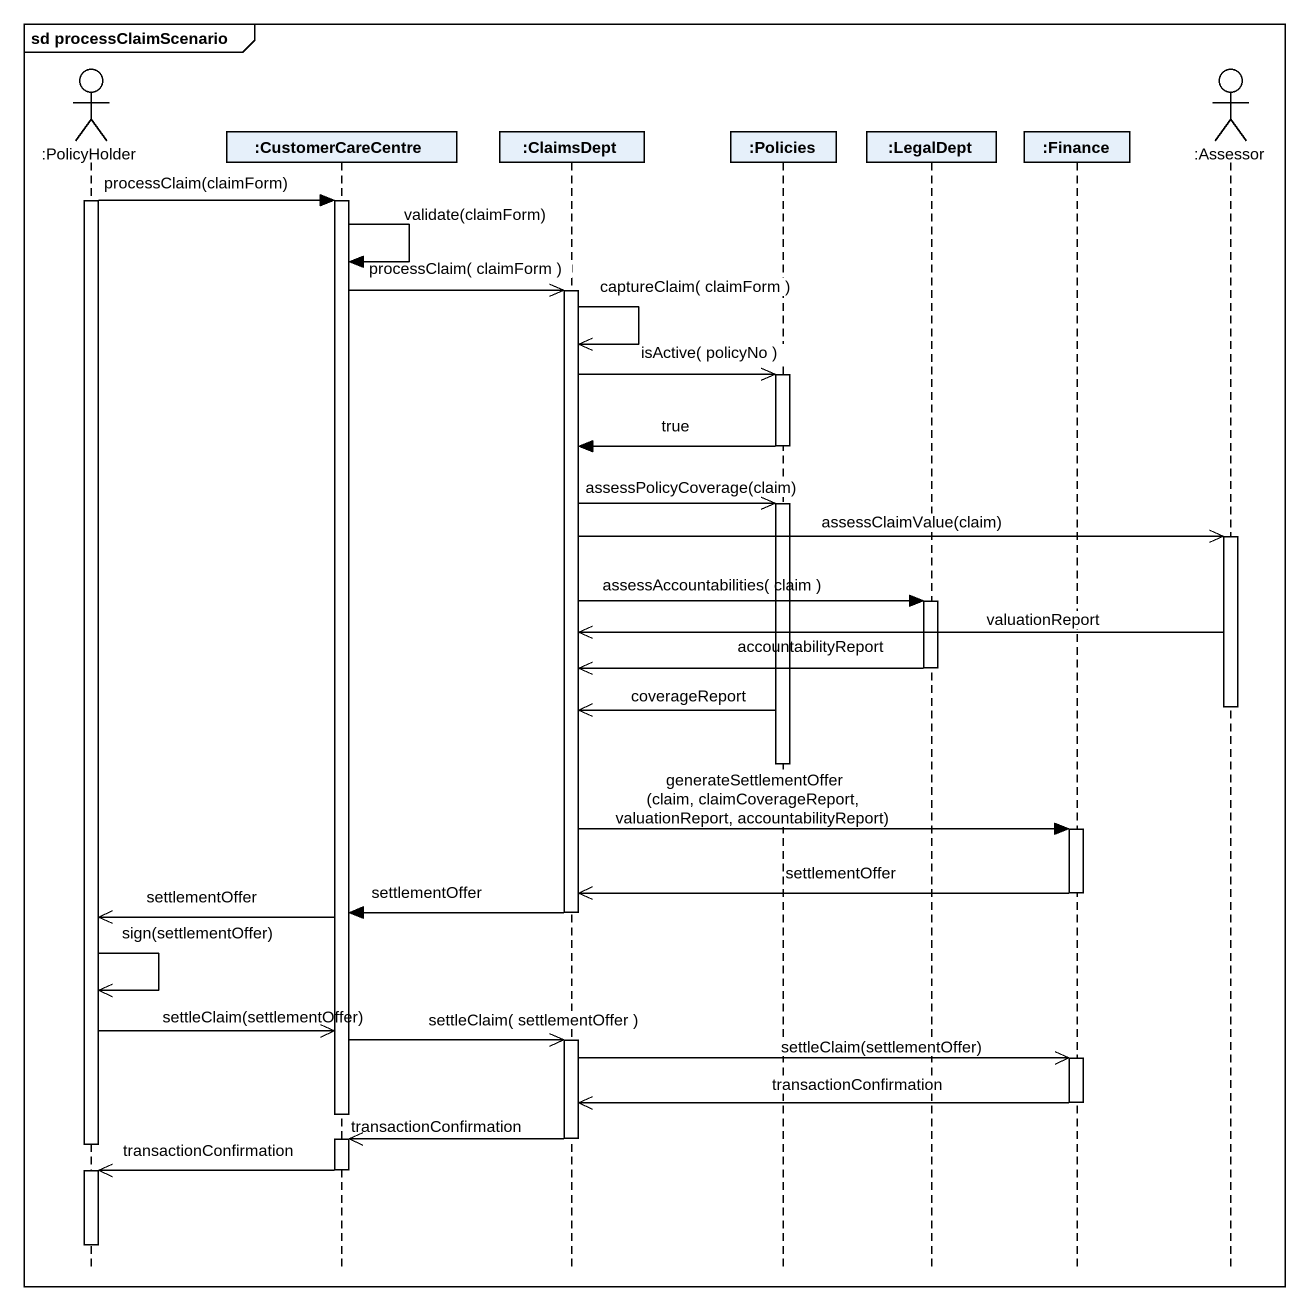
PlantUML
@startuml
mainframe sd processClaimScenario
hide footbox
actor ":PolicyHolder" as PolicyHolder
participant ":CustomerCareCentre" as CustomerCareCentre
participant ":ClaimsDept" as ClaimsDept
participant ":Policies" as Policies
participant ":LegalDept" as LegalDept
participant ":Finance" as Finance
actor ":Assessor" as Assessor

activate PolicyHolder
PolicyHolder -> CustomerCareCentre : processClaim(claimForm)
activate CustomerCareCentre
CustomerCareCentre -> CustomerCareCentre : validate(claimForm)
CustomerCareCentre ->> ClaimsDept : processClaim( claimForm )
activate ClaimsDept
ClaimsDept ->> ClaimsDept : captureClaim( claimForm )
ClaimsDept ->> Policies : isActive( policyNo )
activate Policies
Policies -> ClaimsDept : true
deactivate Policies
ClaimsDept ->> Policies : assessPolicyCoverage(claim)
activate Policies
ClaimsDept ->> Assessor : assessClaimValue(claim)
activate Assessor
ClaimsDept -> LegalDept : assessAccountabilities( claim )
activate LegalDept
Assessor ->> ClaimsDept : valuationReport
LegalDept ->> ClaimsDept : accountabilityReport
deactivate LegalDept
deactivate Assessor
Policies ->> ClaimsDept : coverageReport
deactivate Policies
ClaimsDept -> Finance : generateSettlementOffer (claim, claimCoverageReport, valuationReport, accountabilityReport)
activate Finance
Finance ->> ClaimsDept : settlementOffer
deactivate Finance
ClaimsDept -> CustomerCareCentre : settlementOffer
deactivate ClaimsDept
CustomerCareCentre ->> PolicyHolder : settlementOffer
PolicyHolder ->> PolicyHolder : sign(settlementOffer)
PolicyHolder ->> CustomerCareCentre : settleClaim(settlementOffer)
CustomerCareCentre ->> ClaimsDept : settleClaim( settlementOffer )
activate ClaimsDept
ClaimsDept ->> Finance : settleClaim(settlementOffer)
activate Finance
Finance ->> ClaimsDept : transactionConfirmation
deactivate Finance
deactivate CustomerCareCentre
ClaimsDept ->> CustomerCareCentre : transactionConfirmation
deactivate ClaimsDept
activate CustomerCareCentre
deactivate PolicyHolder
CustomerCareCentre ->> PolicyHolder : transactionConfirmation
deactivate CustomerCareCentre
activate PolicyHolder
deactivate PolicyHolder
@enduml
